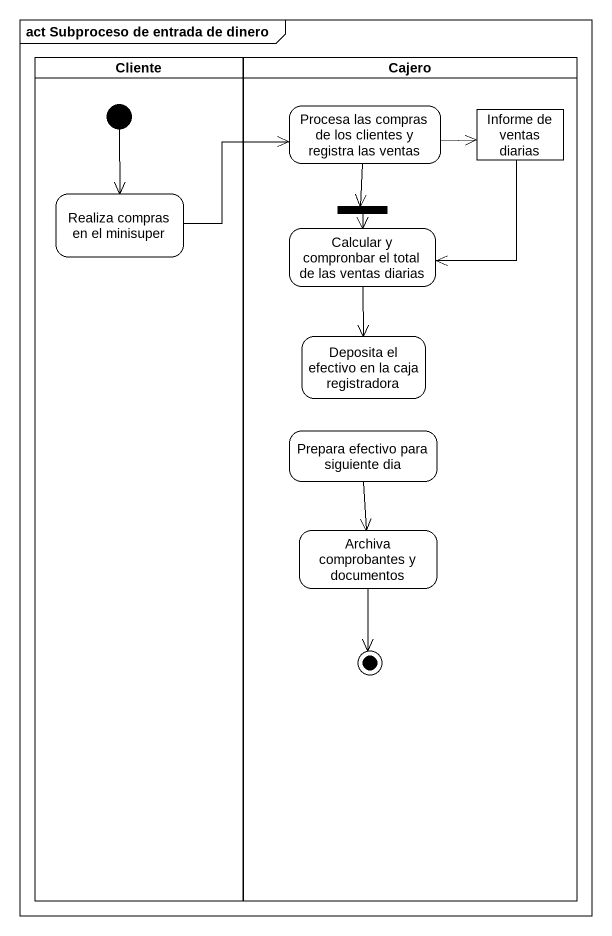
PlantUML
@startuml
mainframe act Subproceso de entrada de dinero
hide empty description
state Cliente <<partition>> {
  state "Realiza compras en el minisuper" as Realiza_compras_en_el
  [*] --> Realiza_compras_en_el
}
state Cajero <<partition>> {
  state "Procesa las compras de los clientes y registra las ventas" as Procesa_las_compras_de_los
  state "Informe de ventas diarias" as Informe_de_ventas_diarias <<object>>
  state "Calcular y compronbar el total de las ventas diarias" as Calcular_y_compronbar_el
  state fork1 <<fork>>
  state "Deposita el efectivo en la caja registradora" as Deposita_el_efectivo_en_la
  state "Prepara efectivo para siguiente dia" as Prepara_efectivo_para
  state "Archiva comprobantes y documentos" as Archiva_comprobantes_y
  Archiva_comprobantes_y --> [*]
}
Procesa_las_compras_de_los -right-> Informe_de_ventas_diarias
Procesa_las_compras_de_los --> fork1
Informe_de_ventas_diarias --> Calcular_y_compronbar_el
Realiza_compras_en_el -right-> Procesa_las_compras_de_los
Calcular_y_compronbar_el --> Deposita_el_efectivo_en_la
fork1 --> Calcular_y_compronbar_el
Prepara_efectivo_para --> Archiva_comprobantes_y
@enduml
